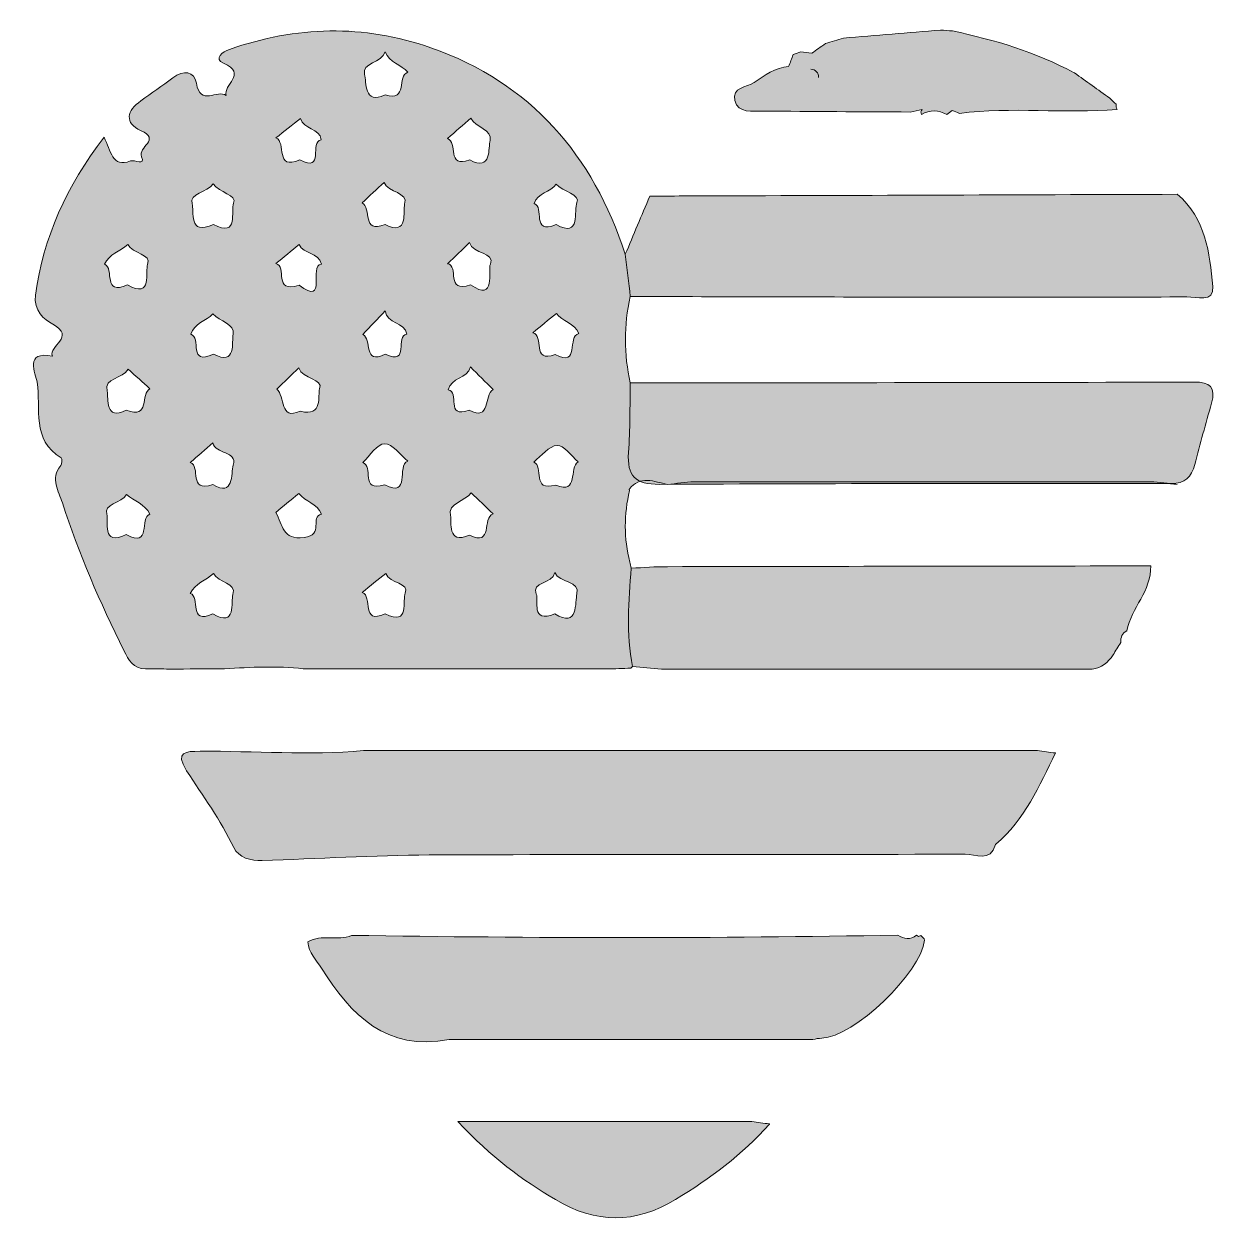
# Model space of a CAD drawing. Header units: inches. Extents: x 152 to 928, y -868 to -212.
# Drawn here: x 796.9 to 902.7, y -858 to -751.5 of the extents above; entities that cross this region are included whole.
import ezdxf

# ---------------------------------------------------------------- set-up
doc = ezdxf.new("R2010")
doc.units = ezdxf.units.IN
doc.header["$MEASUREMENT"] = 0
doc.layers.add('Layer 1', color=7, linetype='Continuous')

# ---------------------------------------------------------------- blocks, each defined once
blk = doc.blocks.new('block 14')
at = {"layer": 'Layer 1', "true_color": 0xf11111}
h = blk.add_hatch(color=1, dxfattribs=at)
h.dxf.hatch_style = 2
edge = h.paths.add_edge_path()
edge.add_spline(control_points=[(886.8, -815.95), (885.91, -815.95), (885.01, -815.96), (884.11, -815.96), (865.07, -815.95), (846.02, -815.95), (826.98, -815.95), (822.15, -816.41), (817.31, -815.97), (812.48, -816.02), (811.25, -816.03), (810.19, -816.02), (811.29, -817.74), (812.73, -819.98), (814.32, -822.13), (815.47, -824.56), (815.91, -825.49), (817.01, -825.74), (817.99, -825.71), (822.94, -825.57), (827.88, -825.24), (832.83, -825.22), (848.69, -825.15), (864.54, -825.21), (880.4, -825.15), (881.29, -825.14), (882.64, -825.93), (883.09, -824.29), (883.09, -824.29), (883.12, -824.25), (883.12, -824.25), (885.69, -822.09), (886.97, -819.08), (888.4, -816.17), (887.87, -816.1), (887.34, -816.02), (886.8, -815.95)], knot_values=[0, 0, 0, 0, 1, 1, 1, 2, 2, 2, 3, 3, 3, 4, 4, 4, 5, 5, 5, 6, 6, 6, 7, 7, 7, 8, 8, 8, 9, 9, 9, 10, 10, 10, 11, 11, 11, 12, 12, 12, 12], degree=3, periodic=1)
h = blk.add_hatch(color=1, dxfattribs=at)
h.dxf.hatch_style = 2
edge = h.paths.add_edge_path()
edge.add_spline(control_points=[(876.26, -832.45), (876.26, -832.45), (876.06, -832.35), (876.06, -832.35), (875.51, -832.83), (874.96, -832.64), (874.42, -832.34), (858.26, -832.64), (842.1, -832.61), (825.94, -832.36), (824.7, -832.9), (823.27, -832.19), (822.04, -832.94), (822.13, -833.91), (822.8, -834.54), (823.26, -835.28), (825.88, -839.45), (829.03, -842.68), (834.59, -841.6), (845.35, -841.6), (856.11, -841.6), (866.88, -841.6), (867.14, -841.56), (867.4, -841.49), (867.67, -841.49), (870.51, -841.39), (876.49, -835.7), (876.77, -832.78), (876.78, -832.65), (876.57, -832.5), (876.47, -832.36), (876.47, -832.36), (876.26, -832.45), (876.26, -832.45)], knot_values=[0, 0, 0, 0, 1, 1, 1, 2, 2, 2, 3, 3, 3, 4, 4, 4, 5, 5, 5, 6, 6, 6, 7, 7, 7, 8, 8, 8, 9, 9, 9, 10, 10, 10, 11, 11, 11, 11], degree=3, periodic=1)
h = blk.add_hatch(color=1, dxfattribs=at)
h.dxf.hatch_style = 2
edge = h.paths.add_edge_path()
edge.add_spline(control_points=[(860.54, -848.89), (852.38, -848.89), (844.23, -848.89), (835.37, -848.89), (838.35, -852.1), (841.1, -854.06), (844.03, -855.82), (847.61, -857.96), (851.1, -857.98), (854.68, -855.82), (857.76, -853.96), (860.6, -851.82), (863.02, -849.13), (863.02, -849.13), (863.02, -849.1), (863.02, -849.1), (862.5, -849.03), (861.98, -848.96), (861.46, -848.89), (861.15, -848.89), (860.84, -848.89), (860.54, -848.89)], knot_values=[0, 0, 0, 0, 1, 1, 1, 2, 2, 2, 3, 3, 3, 4, 4, 4, 5, 5, 5, 6, 6, 6, 7, 7, 7, 7], degree=3, periodic=1)
at = {"layer": 'Layer 1', "lineweight": 0}
for points, knots in [([(886.8, -815.95), (885.91, -815.95), (885.01, -815.96), (884.11, -815.96), (865.07, -815.95), (846.02, -815.95), (826.98, -815.95), (822.15, -816.41), (817.31, -815.97), (812.48, -816.02), (811.25, -816.03), (810.19, -816.02), (811.29, -817.74), (812.73, -819.98), (814.32, -822.13), (815.47, -824.56), (815.91, -825.49), (817.01, -825.74), (817.99, -825.71), (822.94, -825.57), (827.88, -825.24), (832.83, -825.22), (848.69, -825.15), (864.54, -825.21), (880.4, -825.15), (881.29, -825.14), (882.64, -825.93), (883.09, -824.29), (883.09, -824.29), (883.12, -824.25), (883.12, -824.25), (885.69, -822.09), (886.97, -819.08), (888.4, -816.17), (887.87, -816.1), (887.34, -816.02), (886.8, -815.95)], [0, 0, 0, 0, 1, 1, 1, 2, 2, 2, 3, 3, 3, 4, 4, 4, 5, 5, 5, 6, 6, 6, 7, 7, 7, 8, 8, 8, 9, 9, 9, 10, 10, 10, 11, 11, 11, 12, 12, 12, 12]), ([(876.26, -832.45), (876.26, -832.45), (876.06, -832.35), (876.06, -832.35), (875.51, -832.83), (874.96, -832.64), (874.42, -832.34), (858.26, -832.64), (842.1, -832.61), (825.94, -832.36), (824.7, -832.9), (823.27, -832.19), (822.04, -832.94), (822.13, -833.91), (822.8, -834.54), (823.26, -835.28), (825.88, -839.45), (829.03, -842.68), (834.59, -841.6), (845.35, -841.6), (856.11, -841.6), (866.88, -841.6), (867.14, -841.56), (867.4, -841.49), (867.67, -841.49), (870.51, -841.39), (876.49, -835.7), (876.77, -832.78), (876.78, -832.65), (876.57, -832.5), (876.47, -832.36), (876.47, -832.36), (876.26, -832.45), (876.26, -832.45)], [0, 0, 0, 0, 1, 1, 1, 2, 2, 2, 3, 3, 3, 4, 4, 4, 5, 5, 5, 6, 6, 6, 7, 7, 7, 8, 8, 8, 9, 9, 9, 10, 10, 10, 11, 11, 11, 11]), ([(860.54, -848.89), (852.38, -848.89), (844.23, -848.89), (835.37, -848.89), (838.35, -852.1), (841.1, -854.06), (844.03, -855.82), (847.61, -857.96), (851.1, -857.98), (854.68, -855.82), (857.76, -853.96), (860.6, -851.82), (863.02, -849.13), (863.02, -849.13), (863.02, -849.1), (863.02, -849.1), (862.5, -849.03), (861.98, -848.96), (861.46, -848.89), (861.15, -848.89), (860.84, -848.89), (860.54, -848.89)], [0, 0, 0, 0, 1, 1, 1, 2, 2, 2, 3, 3, 3, 4, 4, 4, 5, 5, 5, 6, 6, 6, 7, 7, 7, 7])]:
    blk.add_open_spline(points, degree=3, knots=knots, dxfattribs=at)
blk = doc.blocks.new('block 13')
at = {"layer": 'Layer 1', "true_color": 0x2e3c9b}
h = blk.add_hatch(color=177, dxfattribs=at)
h.dxf.hatch_style = 2
edge = h.paths.add_edge_path()
edge.add_spline(control_points=[(850.67, -775.65), (850.09, -778.2), (850.1, -780.76), (850.67, -783.32), (850.63, -785.38), (850.66, -787.45), (850.51, -789.5), (850.37, -791.56), (851.11, -792.33), (853.27, -792.32), (868.41, -792.23), (883.55, -792.25), (898.7, -792.24), (898.87, -792.27), (899.04, -792.3), (899.21, -792.33), (898.42, -792.25), (897.63, -792.1), (896.84, -792.09), (883.34, -792.08), (869.85, -792.09), (856.35, -792.1), (855.55, -792.11), (854.76, -792.25), (853.97, -792.33), (852.78, -792.08), (851.55, -791.49), (850.57, -792.77), (850.57, -792.77), (850.6, -792.87), (850.6, -792.87), (850.12, -794.99), (850.08, -797.11), (850.64, -799.22), (850.68, -799.4), (850.72, -799.58), (850.76, -799.76), (850.51, -802.67), (850.28, -805.59), (850.87, -808.49), (850.87, -808.49), (850.72, -808.64), (850.72, -808.64), (850, -808.67), (849.29, -808.69), (848.57, -808.71), (844.98, -808.71), (841.39, -808.71), (837.79, -808.7), (836.37, -808.7), (834.94, -808.7), (833.51, -808.7), (829.56, -808.7), (825.61, -808.7), (821.65, -808.7), (819.32, -808.43), (816.99, -808.55), (814.66, -808.7), (813.03, -808.71), (811.41, -808.71), (809.78, -808.72), (809.43, -808.71), (809.08, -808.71), (808.73, -808.71), (808.37, -808.71), (808, -808.7), (807.63, -808.7), (806.55, -808.69), (806.14, -807.91), (805.73, -807.08), (803.62, -802.82), (801.71, -798.48), (800.26, -793.96), (799.94, -792.95), (799.16, -791.81), (800.12, -790.66), (800.24, -790.51), (800.26, -790.04), (800.17, -789.98), (797.47, -788.38), (798.4, -785.57), (798.02, -783.25), (797.89, -782.48), (796.86, -780.45), (799.38, -780.93), (799.01, -780.01), (801.49, -779.23), (799.41, -778.11), (798.64, -777.69), (797.7, -776.89), (797.88, -775.52), (798.58, -770.38), (800.61, -765.87), (803.96, -761.51), (804.61, -762.7), (804.63, -764.25), (806.32, -763.61), (806.67, -763.47), (807.65, -764.08), (807.29, -763.24), (806.93, -762.38), (809.07, -761.71), (807.21, -760.9), (805.75, -760.26), (805.98, -759.15), (807.23, -758.27), (808.19, -757.6), (809.14, -756.94), (810.06, -756.23), (811.01, -755.49), (811.98, -755.65), (812.16, -756.72), (812.5, -758.8), (814.03, -757.23), (814.81, -757.79), (814.47, -756.89), (816.73, -755.87), (814.57, -754.94), (813.65, -754.54), (814.49, -753.91), (815.09, -753.71), (821.03, -751.64), (826.96, -751.45), (832.96, -753.56), (841.91, -756.71), (847.33, -763.09), (850.23, -771.9), (850.38, -773.15), (850.53, -774.4), (850.67, -775.65)], knot_values=[0, 0, 0, 0, 1, 1, 1, 2, 2, 2, 3, 3, 3, 4, 4, 4, 5, 5, 5, 6, 6, 6, 7, 7, 7, 8, 8, 8, 9, 9, 9, 10, 10, 10, 11, 11, 11, 12, 12, 12, 13, 13, 13, 14, 14, 14, 15, 15, 15, 16, 16, 16, 17, 17, 17, 18, 18, 18, 19, 19, 19, 20, 20, 20, 21, 21, 21, 22, 22, 22, 23, 23, 23, 24, 24, 24, 25, 25, 25, 26, 26, 26, 27, 27, 27, 28, 28, 28, 29, 29, 29, 30, 30, 30, 31, 31, 31, 32, 32, 32, 33, 33, 33, 34, 34, 34, 35, 35, 35, 36, 36, 36, 37, 37, 37, 38, 38, 38, 39, 39, 39, 40, 40, 40, 41, 41, 41, 42, 42, 42, 43, 43, 43, 43], degree=3, periodic=1)
edge = h.paths.add_edge_path()
edge.add_spline(control_points=[(819.2, -794.82), (819.87, -795.94), (819.74, -797.27), (821.73, -797.04), (823.51, -796.84), (822.21, -795.19), (823.27, -794.97), (822.89, -794.03), (821.82, -793.85), (821.24, -793.14), (820.54, -793.71), (819.84, -794.29), (819.2, -794.82)], knot_values=[0, 0, 0, 0, 1, 1, 1, 2, 2, 2, 3, 3, 3, 4, 4, 4, 4], degree=3, periodic=1)
edge = h.paths.add_edge_path()
edge.add_spline(control_points=[(805.93, -785.73), (808.11, -786.6), (807.15, -784.26), (808.04, -783.83), (807.39, -783.25), (806.74, -782.67), (806.09, -782.1), (805.64, -782.95), (803.93, -782.84), (804.23, -784.04), (804.39, -784.69), (804.02, -786.72), (805.93, -785.73)], knot_values=[0, 0, 0, 0, 1, 1, 1, 2, 2, 2, 3, 3, 3, 4, 4, 4, 4], degree=3, periodic=1)
edge = h.paths.add_edge_path()
edge.add_spline(control_points=[(813.67, -780.75), (815.75, -781.87), (815.28, -779.62), (815.41, -779), (815.6, -778.12), (814.23, -777.84), (813.63, -777.19), (813.01, -777.83), (811.97, -778.01), (811.66, -779), (812.65, -779.23), (811.39, -781.87), (813.67, -780.75)], knot_values=[0, 0, 0, 0, 1, 1, 1, 2, 2, 2, 3, 3, 3, 4, 4, 4, 4], degree=3, periodic=1)
edge = h.paths.add_edge_path()
edge.add_spline(control_points=[(813.61, -792.34), (815.54, -793.45), (815.2, -791.38), (815.43, -790.62), (815.83, -789.31), (813.83, -789.69), (813.62, -788.63), (812.95, -789.22), (812.28, -789.8), (811.62, -790.39), (812.6, -790.7), (811.37, -793.08), (813.61, -792.34)], knot_values=[0, 0, 0, 0, 1, 1, 1, 2, 2, 2, 3, 3, 3, 4, 4, 4, 4], degree=3, periodic=1)
edge = h.paths.add_edge_path()
edge.add_spline(control_points=[(843.97, -803.83), (846.08, -805.13), (845.76, -802.73), (845.93, -802.05), (846.25, -800.87), (844.39, -801.09), (843.97, -800.16), (843.79, -801.18), (841.81, -800.97), (842.33, -802.06), (842.58, -802.59), (841.77, -804.7), (843.97, -803.83)], knot_values=[0, 0, 0, 0, 1, 1, 1, 2, 2, 2, 3, 3, 3, 4, 4, 4, 4], degree=3, periodic=1)
edge = h.paths.add_edge_path()
edge.add_spline(control_points=[(821.27, -774.64), (823.88, -776.55), (822.06, -772.89), (823.25, -772.77), (823.02, -771.7), (821.66, -771.92), (821.28, -771.03), (820.59, -771.59), (819.91, -772.16), (819.22, -772.72), (820.27, -772.97), (818.9, -775.39), (821.27, -774.64)], knot_values=[0, 0, 0, 0, 1, 1, 1, 2, 2, 2, 3, 3, 3, 4, 4, 4, 4], degree=3, periodic=1)
edge = h.paths.add_edge_path()
edge.add_spline(control_points=[(813.63, -803.83), (815.77, -805.06), (815.19, -802.73), (815.4, -802.1), (815.77, -801.03), (814.08, -801.07), (813.69, -800.24), (813.01, -800.84), (812.05, -801.11), (811.62, -802), (812.57, -802.31), (811.38, -804.82), (813.63, -803.83)], knot_values=[0, 0, 0, 0, 1, 1, 1, 2, 2, 2, 3, 3, 3, 4, 4, 4, 4], degree=3, periodic=1)
edge = h.paths.add_edge_path()
edge.add_spline(control_points=[(828.9, -803.82), (831.16, -804.96), (830.42, -802.54), (830.69, -801.99), (831.14, -801.06), (829.3, -801.15), (828.96, -800.24), (828.27, -800.8), (827.57, -801.35), (826.88, -801.91), (827.84, -802.27), (826.73, -804.8), (828.9, -803.82)], knot_values=[0, 0, 0, 0, 1, 1, 1, 2, 2, 2, 3, 3, 3, 4, 4, 4, 4], degree=3, periodic=1)
edge = h.paths.add_edge_path()
edge.add_spline(control_points=[(828.9, -769.26), (831.06, -770.32), (830.47, -768), (830.64, -767.46), (831, -766.36), (829.18, -766.45), (828.82, -765.51), (828.17, -766.12), (827.51, -766.73), (826.86, -767.34), (827.75, -767.76), (826.79, -770.12), (828.9, -769.26)], knot_values=[0, 0, 0, 0, 1, 1, 1, 2, 2, 2, 3, 3, 3, 4, 4, 4, 4], degree=3, periodic=1)
edge = h.paths.add_edge_path()
edge.add_spline(control_points=[(805.94, -796.78), (808.22, -798.04), (807.06, -795.28), (808.02, -794.96), (807.6, -794.06), (806.61, -793.82), (805.95, -793.21), (805.51, -794), (803.86, -794.07), (804.21, -794.98), (804.41, -795.49), (803.67, -797.88), (805.94, -796.78)], knot_values=[0, 0, 0, 0, 1, 1, 1, 2, 2, 2, 3, 3, 3, 4, 4, 4, 4], degree=3, periodic=1)
edge = h.paths.add_edge_path()
edge.add_spline(control_points=[(813.67, -769.24), (815.99, -770.48), (815.16, -767.98), (815.46, -767.36), (815.8, -766.64), (814.16, -766.4), (813.65, -765.65), (813.1, -766.39), (811.51, -766.5), (811.79, -767.41), (811.96, -767.98), (811.41, -770.35), (813.67, -769.24)], knot_values=[0, 0, 0, 0, 1, 1, 1, 2, 2, 2, 3, 3, 3, 4, 4, 4, 4], degree=3, periodic=1)
edge = h.paths.add_edge_path()
edge.add_spline(control_points=[(806.04, -774.6), (808.33, -775.92), (807.58, -773.36), (807.83, -772.79), (808.23, -771.9), (806.52, -771.83), (806.06, -771.03), (805.4, -771.65), (804.4, -771.85), (804.01, -772.78), (804.93, -773.13), (803.78, -775.63), (806.04, -774.6)], knot_values=[0, 0, 0, 0, 1, 1, 1, 2, 2, 2, 3, 3, 3, 4, 4, 4, 4], degree=3, periodic=1)
edge = h.paths.add_edge_path()
edge.add_spline(control_points=[(836.4, -796.83), (838.53, -797.89), (837.48, -795.26), (838.49, -794.95), (837.84, -794.32), (837.19, -793.69), (836.54, -793.06), (836.02, -793.86), (834.42, -793.97), (834.72, -795.1), (834.86, -795.61), (834.34, -797.71), (836.4, -796.83)], knot_values=[0, 0, 0, 0, 1, 1, 1, 2, 2, 2, 3, 3, 3, 4, 4, 4, 4], degree=3, periodic=1)
edge = h.paths.add_edge_path()
edge.add_spline(control_points=[(844.01, -780.8), (846.22, -781.99), (845.04, -779.17), (846.09, -778.93), (845.74, -777.99), (844.62, -777.89), (844.11, -777.14), (843.41, -777.71), (842.72, -778.29), (842.02, -778.86), (843.09, -779.09), (841.84, -781.58), (844.01, -780.8)], knot_values=[0, 0, 0, 0, 1, 1, 1, 2, 2, 2, 3, 3, 3, 4, 4, 4, 4], degree=3, periodic=1)
edge = h.paths.add_edge_path()
edge.add_spline(control_points=[(844.08, -769.26), (846.36, -770.5), (845.61, -767.97), (845.93, -767.31), (846.28, -766.6), (844.68, -766.34), (844.1, -765.67), (843.6, -766.43), (842.43, -766.42), (842.13, -767.4), (843.12, -767.67), (841.81, -770.17), (844.08, -769.26)], knot_values=[0, 0, 0, 0, 1, 1, 1, 2, 2, 2, 3, 3, 3, 4, 4, 4, 4], degree=3, periodic=1)
edge = h.paths.add_edge_path()
edge.add_spline(control_points=[(821.33, -763.51), (823.59, -764.7), (822.14, -761.85), (823.24, -761.75), (823.1, -760.66), (821.64, -760.83), (821.4, -759.83), (820.67, -760.41), (819.95, -760.98), (819.22, -761.56), (820.18, -761.93), (819.09, -764.5), (821.33, -763.51)], knot_values=[0, 0, 0, 0, 1, 1, 1, 2, 2, 2, 3, 3, 3, 4, 4, 4, 4], degree=3, periodic=1)
edge = h.paths.add_edge_path()
edge.add_spline(control_points=[(828.87, -792.37), (831.23, -793.58), (829.88, -790.65), (830.93, -790.26), (830.24, -789.7), (829.54, -788.69), (828.87, -788.71), (828.2, -788.72), (827.57, -789.78), (826.92, -790.39), (827.97, -790.65), (826.58, -793.05), (828.87, -792.37)], knot_values=[0, 0, 0, 0, 1, 1, 1, 2, 2, 2, 3, 3, 3, 4, 4, 4, 4], degree=3, periodic=1)
edge = h.paths.add_edge_path()
edge.add_spline(control_points=[(828.92, -780.75), (831.18, -781.86), (829.73, -779.07), (830.85, -778.99), (830.63, -777.9), (829.07, -778.07), (828.91, -776.92), (828.25, -777.62), (827.59, -778.32), (826.93, -779.02), (827.79, -779.39), (826.91, -781.78), (828.92, -780.75)], knot_values=[0, 0, 0, 0, 1, 1, 1, 2, 2, 2, 3, 3, 3, 4, 4, 4, 4], degree=3, periodic=1)
edge = h.paths.add_edge_path()
edge.add_spline(control_points=[(836.49, -774.61), (838.82, -776.21), (838.01, -773.33), (838.25, -772.76), (838.69, -771.71), (836.69, -771.9), (836.41, -770.86), (835.76, -771.48), (835.1, -772.11), (834.44, -772.73), (835.55, -772.9), (834.19, -775.38), (836.49, -774.61)], knot_values=[0, 0, 0, 0, 1, 1, 1, 2, 2, 2, 3, 3, 3, 4, 4, 4, 4], degree=3, periodic=1)
edge = h.paths.add_edge_path()
edge.add_spline(control_points=[(821.38, -785.83), (823.47, -786.36), (822.89, -784.4), (823.1, -783.84), (823.44, -782.96), (821.58, -782.98), (821.25, -781.99), (820.6, -782.61), (819.94, -783.23), (819.29, -783.86), (820.06, -784.5), (819.49, -786.68), (821.38, -785.83)], knot_values=[0, 0, 0, 0, 1, 1, 1, 2, 2, 2, 3, 3, 3, 4, 4, 4, 4], degree=3, periodic=1)
edge = h.paths.add_edge_path()
edge.add_spline(control_points=[(844.05, -792.38), (846.15, -793.26), (845.18, -790.84), (846.05, -790.32), (845.43, -789.79), (844.77, -788.82), (844.18, -788.86), (843.46, -788.91), (842.79, -789.81), (842.1, -790.34), (843.06, -790.71), (841.85, -793.01), (844.05, -792.38)], knot_values=[0, 0, 0, 0, 1, 1, 1, 2, 2, 2, 3, 3, 3, 4, 4, 4, 4], degree=3, periodic=1)
edge = h.paths.add_edge_path()
edge.add_spline(control_points=[(836.42, -763.51), (838.41, -764.59), (838.05, -762.41), (838.22, -761.79), (838.48, -760.85), (836.92, -760.66), (836.53, -759.8), (835.84, -760.41), (835.14, -761.01), (834.45, -761.62), (835.42, -761.92), (834.29, -764.3), (836.42, -763.51)], knot_values=[0, 0, 0, 0, 1, 1, 1, 2, 2, 2, 3, 3, 3, 4, 4, 4, 4], degree=3, periodic=1)
edge = h.paths.add_edge_path()
edge.add_spline(control_points=[(828.9, -757.75), (831.02, -758.39), (829.89, -756.03), (830.94, -755.74), (830.34, -755.06), (829.27, -754.88), (828.92, -753.92), (828.62, -754.94), (826.79, -754.87), (827.09, -755.93), (827.26, -756.56), (827, -758.67), (828.9, -757.75)], knot_values=[0, 0, 0, 0, 1, 1, 1, 2, 2, 2, 3, 3, 3, 4, 4, 4, 4], degree=3, periodic=1)
edge = h.paths.add_edge_path()
edge.add_spline(control_points=[(836.36, -785.74), (838.33, -786.77), (837.63, -784.39), (838.5, -783.9), (837.82, -783.23), (837.15, -782.56), (836.48, -781.89), (836.24, -782.97), (834.73, -782.82), (834.52, -783.93), (835.57, -784.09), (834.21, -786.51), (836.36, -785.74)], knot_values=[0, 0, 0, 0, 1, 1, 1, 2, 2, 2, 3, 3, 3, 4, 4, 4, 4], degree=3, periodic=1)
at = {"layer": 'Layer 1', "true_color": 0xf11111}
h = blk.add_hatch(color=1, dxfattribs=at)
h.dxf.hatch_style = 2
edge = h.paths.add_edge_path()
edge.add_spline(control_points=[(893.8, -758.58), (893.6, -758.39), (893.4, -758.2), (893.2, -758.01), (893.2, -758.01), (893.23, -758.04), (893.23, -758.04), (892.19, -757.29), (891.14, -756.54), (890.1, -755.8), (890.1, -755.8), (890.06, -755.78), (890.06, -755.78), (886.67, -753.95), (883.02, -752.86), (879.27, -752.07), (878.92, -752.04), (878.56, -752.02), (878.21, -751.99), (875.34, -752.23), (872.47, -752.46), (869.59, -752.7), (869.06, -752.86), (868.53, -753.03), (867.99, -753.19), (867.58, -753.48), (867.17, -753.77), (866.77, -754.05), (866.45, -754.01), (866.13, -753.96), (865.81, -753.92), (865.59, -754), (865.36, -754.08), (865.13, -754.16), (865, -754.52), (864.86, -754.87), (864.72, -755.23), (863.53, -755.32), (862.59, -756.01), (861.66, -756.64), (861.01, -757.08), (859.65, -757.08), (859.95, -758.24), (860.26, -759.43), (861.51, -759.17), (862.46, -759.18), (866.81, -759.23), (871.17, -759.24), (875.52, -759.27), (875.87, -759.19), (876.22, -759.11), (876.57, -759.03), (876.46, -759.17), (876.44, -759.32), (876.51, -759.49), (877.27, -759.05), (878.03, -759.08), (878.78, -759.5), (878.94, -759.37), (879.09, -759.25), (879.24, -759.12), (879.46, -759.21), (879.67, -759.3), (879.88, -759.39), (884.54, -758.78), (889.22, -759.44), (893.88, -759.03), (893.78, -758.9), (893.76, -758.74), (893.8, -758.58)], knot_values=[0, 0, 0, 0, 1, 1, 1, 2, 2, 2, 3, 3, 3, 4, 4, 4, 5, 5, 5, 6, 6, 6, 7, 7, 7, 8, 8, 8, 9, 9, 9, 10, 10, 10, 11, 11, 11, 12, 12, 12, 13, 13, 13, 14, 14, 14, 15, 15, 15, 16, 16, 16, 17, 17, 17, 18, 18, 18, 19, 19, 19, 20, 20, 20, 21, 21, 21, 22, 22, 22, 23, 23, 23, 23], degree=3, periodic=1)
edge = h.paths.add_edge_path()
edge.add_spline(control_points=[(867.39, -756.19), (867.36, -755.8), (867.18, -755.5), (866.69, -755.46), (866.69, -755.46), (866.69, -755.46), (866.69, -755.46), (867.18, -755.5), (867.36, -755.8), (867.39, -756.19)], knot_values=[0, 0, 0, 0, 1, 1, 1, 2, 2, 2, 3, 3, 3, 3], degree=3, periodic=1)
h = blk.add_hatch(color=1, dxfattribs=at)
h.dxf.hatch_style = 2
edge = h.paths.add_edge_path()
edge.add_spline(control_points=[(850.67, -775.65), (850.53, -774.4), (850.38, -773.15), (850.23, -771.9), (850.95, -770.18), (851.67, -768.46), (852.4, -766.74), (853.56, -766.73), (854.73, -766.72), (855.9, -766.72), (870.34, -766.67), (884.78, -766.62), (899.22, -766.57), (901.75, -768.72), (902.1, -771.78), (902.37, -774.75), (902.5, -776.23), (900.91, -775.68), (900.06, -775.68), (892.01, -775.72), (883.96, -775.71), (875.9, -775.7), (867.49, -775.69), (859.08, -775.66), (850.67, -775.65)], knot_values=[0, 0, 0, 0, 1, 1, 1, 2, 2, 2, 3, 3, 3, 4, 4, 4, 5, 5, 5, 6, 6, 6, 7, 7, 7, 8, 8, 8, 8], degree=3, periodic=1)
h = blk.add_hatch(color=1, dxfattribs=at)
h.dxf.hatch_style = 2
edge = h.paths.add_edge_path()
edge.add_spline(control_points=[(898.7, -792.24), (883.55, -792.25), (868.41, -792.23), (853.27, -792.32), (851.11, -792.33), (850.37, -791.56), (850.51, -789.5), (850.66, -787.45), (850.63, -785.38), (850.67, -783.32), (867.34, -783.3), (884.01, -783.29), (900.68, -783.24), (902.14, -783.23), (902.66, -783.71), (902.26, -785.12), (901.75, -786.93), (901.24, -788.74), (900.77, -790.56), (900.49, -791.67), (899.86, -792.27), (898.7, -792.24)], knot_values=[0, 0, 0, 0, 1, 1, 1, 2, 2, 2, 3, 3, 3, 4, 4, 4, 5, 5, 5, 6, 6, 6, 7, 7, 7, 7], degree=3, periodic=1)
h = blk.add_hatch(color=1, dxfattribs=at)
h.dxf.hatch_style = 2
edge = h.paths.add_edge_path()
edge.add_spline(control_points=[(891.66, -808.73), (878.92, -808.73), (866.17, -808.73), (853.43, -808.72), (852.58, -808.65), (851.72, -808.57), (850.87, -808.49), (850.28, -805.59), (850.51, -802.67), (850.76, -799.76), (851.83, -799.71), (852.9, -799.63), (853.97, -799.63), (868.27, -799.6), (882.56, -799.58), (896.86, -799.56), (896.93, -801.77), (895.14, -803.29), (894.74, -805.32), (894.32, -805.54), (894.19, -805.91), (894.2, -806.36), (893.97, -806.73), (893.75, -807.1), (893.52, -807.47), (893.06, -808.12), (892.51, -808.64), (891.66, -808.73)], knot_values=[0, 0, 0, 0, 1, 1, 1, 2, 2, 2, 3, 3, 3, 4, 4, 4, 5, 5, 5, 6, 6, 6, 7, 7, 7, 8, 8, 8, 9, 9, 9, 9], degree=3, periodic=1)
at = {"layer": 'Layer 1', "lineweight": 0}
for points, knots in [([(850.67, -775.65), (850.09, -778.2), (850.1, -780.76), (850.67, -783.32), (850.63, -785.38), (850.66, -787.45), (850.51, -789.5), (850.37, -791.56), (851.11, -792.33), (853.27, -792.32), (868.41, -792.23), (883.55, -792.25), (898.7, -792.24), (898.87, -792.27), (899.04, -792.3), (899.21, -792.33), (898.42, -792.25), (897.63, -792.1), (896.84, -792.09), (883.34, -792.08), (869.85, -792.09), (856.35, -792.1), (855.55, -792.11), (854.76, -792.25), (853.97, -792.33), (852.78, -792.08), (851.55, -791.49), (850.57, -792.77), (850.57, -792.77), (850.6, -792.87), (850.6, -792.87), (850.12, -794.99), (850.08, -797.11), (850.64, -799.22), (850.68, -799.4), (850.72, -799.58), (850.76, -799.76), (850.51, -802.67), (850.28, -805.59), (850.87, -808.49), (850.87, -808.49), (850.72, -808.64), (850.72, -808.64), (850, -808.67), (849.29, -808.69), (848.57, -808.71), (844.98, -808.71), (841.39, -808.71), (837.79, -808.7), (836.37, -808.7), (834.94, -808.7), (833.51, -808.7), (829.56, -808.7), (825.61, -808.7), (821.65, -808.7), (819.32, -808.43), (816.99, -808.55), (814.66, -808.7), (813.03, -808.71), (811.41, -808.71), (809.78, -808.72), (809.43, -808.71), (809.08, -808.71), (808.73, -808.71), (808.37, -808.71), (808, -808.7), (807.63, -808.7), (806.55, -808.69), (806.14, -807.91), (805.73, -807.08), (803.62, -802.82), (801.71, -798.48), (800.26, -793.96), (799.94, -792.95), (799.16, -791.81), (800.12, -790.66), (800.24, -790.51), (800.26, -790.04), (800.17, -789.98), (797.47, -788.38), (798.4, -785.57), (798.02, -783.25), (797.89, -782.48), (796.86, -780.45), (799.38, -780.93), (799.01, -780.01), (801.49, -779.23), (799.41, -778.11), (798.64, -777.69), (797.7, -776.89), (797.88, -775.52), (798.58, -770.38), (800.61, -765.87), (803.96, -761.51), (804.61, -762.7), (804.63, -764.25), (806.32, -763.61), (806.67, -763.47), (807.65, -764.08), (807.29, -763.24), (806.93, -762.38), (809.07, -761.71), (807.21, -760.9), (805.75, -760.26), (805.98, -759.15), (807.23, -758.27), (808.19, -757.6), (809.14, -756.94), (810.06, -756.23), (811.01, -755.49), (811.98, -755.65), (812.16, -756.72), (812.5, -758.8), (814.03, -757.23), (814.81, -757.79), (814.47, -756.89), (816.73, -755.87), (814.57, -754.94), (813.65, -754.54), (814.49, -753.91), (815.09, -753.71), (821.03, -751.64), (826.96, -751.45), (832.96, -753.56), (841.91, -756.71), (847.33, -763.09), (850.23, -771.9), (850.38, -773.15), (850.53, -774.4), (850.67, -775.65)], [0, 0, 0, 0, 1, 1, 1, 2, 2, 2, 3, 3, 3, 4, 4, 4, 5, 5, 5, 6, 6, 6, 7, 7, 7, 8, 8, 8, 9, 9, 9, 10, 10, 10, 11, 11, 11, 12, 12, 12, 13, 13, 13, 14, 14, 14, 15, 15, 15, 16, 16, 16, 17, 17, 17, 18, 18, 18, 19, 19, 19, 20, 20, 20, 21, 21, 21, 22, 22, 22, 23, 23, 23, 24, 24, 24, 25, 25, 25, 26, 26, 26, 27, 27, 27, 28, 28, 28, 29, 29, 29, 30, 30, 30, 31, 31, 31, 32, 32, 32, 33, 33, 33, 34, 34, 34, 35, 35, 35, 36, 36, 36, 37, 37, 37, 38, 38, 38, 39, 39, 39, 40, 40, 40, 41, 41, 41, 42, 42, 42, 43, 43, 43, 43]), ([(893.8, -758.58), (893.6, -758.39), (893.4, -758.2), (893.2, -758.01), (893.2, -758.01), (893.23, -758.04), (893.23, -758.04), (892.19, -757.29), (891.14, -756.54), (890.1, -755.8), (890.1, -755.8), (890.06, -755.78), (890.06, -755.78), (886.67, -753.95), (883.02, -752.86), (879.27, -752.07), (878.92, -752.04), (878.56, -752.02), (878.21, -751.99), (875.34, -752.23), (872.47, -752.46), (869.59, -752.7), (869.06, -752.86), (868.53, -753.03), (867.99, -753.19), (867.58, -753.48), (867.17, -753.77), (866.77, -754.05), (866.45, -754.01), (866.13, -753.96), (865.81, -753.92), (865.59, -754), (865.36, -754.08), (865.13, -754.16), (865, -754.52), (864.86, -754.87), (864.72, -755.23), (863.53, -755.32), (862.59, -756.01), (861.66, -756.64), (861.01, -757.08), (859.65, -757.08), (859.95, -758.24), (860.26, -759.43), (861.51, -759.17), (862.46, -759.18), (866.81, -759.23), (871.17, -759.24), (875.52, -759.27), (875.87, -759.19), (876.22, -759.11), (876.57, -759.03), (876.46, -759.17), (876.44, -759.32), (876.51, -759.49), (877.27, -759.05), (878.03, -759.08), (878.78, -759.5), (878.94, -759.37), (879.09, -759.25), (879.24, -759.12), (879.46, -759.21), (879.67, -759.3), (879.88, -759.39), (884.54, -758.78), (889.22, -759.44), (893.88, -759.03), (893.78, -758.9), (893.76, -758.74), (893.8, -758.58)], [0, 0, 0, 0, 1, 1, 1, 2, 2, 2, 3, 3, 3, 4, 4, 4, 5, 5, 5, 6, 6, 6, 7, 7, 7, 8, 8, 8, 9, 9, 9, 10, 10, 10, 11, 11, 11, 12, 12, 12, 13, 13, 13, 14, 14, 14, 15, 15, 15, 16, 16, 16, 17, 17, 17, 18, 18, 18, 19, 19, 19, 20, 20, 20, 21, 21, 21, 22, 22, 22, 23, 23, 23, 23]), ([(828.9, -757.75), (831.02, -758.39), (829.89, -756.03), (830.94, -755.74), (830.34, -755.06), (829.27, -754.88), (828.92, -753.92), (828.62, -754.94), (826.79, -754.87), (827.09, -755.93), (827.26, -756.56), (827, -758.67), (828.9, -757.75)], [0, 0, 0, 0, 1, 1, 1, 2, 2, 2, 3, 3, 3, 4, 4, 4, 4]), ([(867.39, -756.19), (867.36, -755.8), (867.18, -755.5), (866.69, -755.46), (866.69, -755.46), (866.69, -755.46), (866.69, -755.46), (867.18, -755.5), (867.36, -755.8), (867.39, -756.19)], [0, 0, 0, 0, 1, 1, 1, 2, 2, 2, 3, 3, 3, 3]), ([(821.33, -763.51), (823.59, -764.7), (822.14, -761.85), (823.24, -761.75), (823.1, -760.66), (821.64, -760.83), (821.4, -759.83), (820.67, -760.41), (819.95, -760.98), (819.22, -761.56), (820.18, -761.93), (819.09, -764.5), (821.33, -763.51)], [0, 0, 0, 0, 1, 1, 1, 2, 2, 2, 3, 3, 3, 4, 4, 4, 4]), ([(836.42, -763.51), (838.41, -764.59), (838.05, -762.41), (838.22, -761.79), (838.48, -760.85), (836.92, -760.66), (836.53, -759.8), (835.84, -760.41), (835.14, -761.01), (834.45, -761.62), (835.42, -761.92), (834.29, -764.3), (836.42, -763.51)], [0, 0, 0, 0, 1, 1, 1, 2, 2, 2, 3, 3, 3, 4, 4, 4, 4]), ([(813.67, -769.24), (815.99, -770.48), (815.16, -767.98), (815.46, -767.36), (815.8, -766.64), (814.16, -766.4), (813.65, -765.65), (813.1, -766.39), (811.51, -766.5), (811.79, -767.41), (811.96, -767.98), (811.41, -770.35), (813.67, -769.24)], [0, 0, 0, 0, 1, 1, 1, 2, 2, 2, 3, 3, 3, 4, 4, 4, 4]), ([(828.9, -769.26), (831.06, -770.32), (830.47, -768), (830.64, -767.46), (831, -766.36), (829.18, -766.45), (828.82, -765.51), (828.17, -766.12), (827.51, -766.73), (826.86, -767.34), (827.75, -767.76), (826.79, -770.12), (828.9, -769.26)], [0, 0, 0, 0, 1, 1, 1, 2, 2, 2, 3, 3, 3, 4, 4, 4, 4]), ([(844.08, -769.26), (846.36, -770.5), (845.61, -767.97), (845.93, -767.31), (846.28, -766.6), (844.68, -766.34), (844.1, -765.67), (843.6, -766.43), (842.43, -766.42), (842.13, -767.4), (843.12, -767.67), (841.81, -770.17), (844.08, -769.26)], [0, 0, 0, 0, 1, 1, 1, 2, 2, 2, 3, 3, 3, 4, 4, 4, 4]), ([(850.67, -775.65), (850.53, -774.4), (850.38, -773.15), (850.23, -771.9), (850.95, -770.18), (851.67, -768.46), (852.4, -766.74), (853.56, -766.73), (854.73, -766.72), (855.9, -766.72), (870.34, -766.67), (884.78, -766.62), (899.22, -766.57), (901.75, -768.72), (902.1, -771.78), (902.37, -774.75), (902.5, -776.23), (900.91, -775.68), (900.06, -775.68), (892.01, -775.72), (883.96, -775.71), (875.9, -775.7), (867.49, -775.69), (859.08, -775.66), (850.67, -775.65)], [0, 0, 0, 0, 1, 1, 1, 2, 2, 2, 3, 3, 3, 4, 4, 4, 5, 5, 5, 6, 6, 6, 7, 7, 7, 8, 8, 8, 8]), ([(806.04, -774.6), (808.33, -775.92), (807.58, -773.36), (807.83, -772.79), (808.23, -771.9), (806.52, -771.83), (806.06, -771.03), (805.4, -771.65), (804.4, -771.85), (804.01, -772.78), (804.93, -773.13), (803.78, -775.63), (806.04, -774.6)], [0, 0, 0, 0, 1, 1, 1, 2, 2, 2, 3, 3, 3, 4, 4, 4, 4]), ([(821.27, -774.64), (823.88, -776.55), (822.06, -772.89), (823.25, -772.77), (823.02, -771.7), (821.66, -771.92), (821.28, -771.03), (820.59, -771.59), (819.91, -772.16), (819.22, -772.72), (820.27, -772.97), (818.9, -775.39), (821.27, -774.64)], [0, 0, 0, 0, 1, 1, 1, 2, 2, 2, 3, 3, 3, 4, 4, 4, 4]), ([(836.49, -774.61), (838.82, -776.21), (838.01, -773.33), (838.25, -772.76), (838.69, -771.71), (836.69, -771.9), (836.41, -770.86), (835.76, -771.48), (835.1, -772.11), (834.44, -772.73), (835.55, -772.9), (834.19, -775.38), (836.49, -774.61)], [0, 0, 0, 0, 1, 1, 1, 2, 2, 2, 3, 3, 3, 4, 4, 4, 4]), ([(813.67, -780.75), (815.75, -781.87), (815.28, -779.62), (815.41, -779), (815.6, -778.12), (814.23, -777.84), (813.63, -777.19), (813.01, -777.83), (811.97, -778.01), (811.66, -779), (812.65, -779.23), (811.39, -781.87), (813.67, -780.75)], [0, 0, 0, 0, 1, 1, 1, 2, 2, 2, 3, 3, 3, 4, 4, 4, 4]), ([(828.92, -780.75), (831.18, -781.86), (829.73, -779.07), (830.85, -778.99), (830.63, -777.9), (829.07, -778.07), (828.91, -776.92), (828.25, -777.62), (827.59, -778.32), (826.93, -779.02), (827.79, -779.39), (826.91, -781.78), (828.92, -780.75)], [0, 0, 0, 0, 1, 1, 1, 2, 2, 2, 3, 3, 3, 4, 4, 4, 4]), ([(844.01, -780.8), (846.22, -781.99), (845.04, -779.17), (846.09, -778.93), (845.74, -777.99), (844.62, -777.89), (844.11, -777.14), (843.41, -777.71), (842.72, -778.29), (842.02, -778.86), (843.09, -779.09), (841.84, -781.58), (844.01, -780.8)], [0, 0, 0, 0, 1, 1, 1, 2, 2, 2, 3, 3, 3, 4, 4, 4, 4]), ([(836.36, -785.74), (838.33, -786.77), (837.63, -784.39), (838.5, -783.9), (837.82, -783.23), (837.15, -782.56), (836.48, -781.89), (836.24, -782.97), (834.73, -782.82), (834.52, -783.93), (835.57, -784.09), (834.21, -786.51), (836.36, -785.74)], [0, 0, 0, 0, 1, 1, 1, 2, 2, 2, 3, 3, 3, 4, 4, 4, 4]), ([(805.93, -785.73), (808.11, -786.6), (807.15, -784.26), (808.04, -783.83), (807.39, -783.25), (806.74, -782.67), (806.09, -782.1), (805.64, -782.95), (803.93, -782.84), (804.23, -784.04), (804.39, -784.69), (804.02, -786.72), (805.93, -785.73)], [0, 0, 0, 0, 1, 1, 1, 2, 2, 2, 3, 3, 3, 4, 4, 4, 4]), ([(821.38, -785.83), (823.47, -786.36), (822.89, -784.4), (823.1, -783.84), (823.44, -782.96), (821.58, -782.98), (821.25, -781.99), (820.6, -782.61), (819.94, -783.23), (819.29, -783.86), (820.06, -784.5), (819.49, -786.68), (821.38, -785.83)], [0, 0, 0, 0, 1, 1, 1, 2, 2, 2, 3, 3, 3, 4, 4, 4, 4]), ([(898.7, -792.24), (883.55, -792.25), (868.41, -792.23), (853.27, -792.32), (851.11, -792.33), (850.37, -791.56), (850.51, -789.5), (850.66, -787.45), (850.63, -785.38), (850.67, -783.32), (867.34, -783.3), (884.01, -783.29), (900.68, -783.24), (902.14, -783.23), (902.66, -783.71), (902.26, -785.12), (901.75, -786.93), (901.24, -788.74), (900.77, -790.56), (900.49, -791.67), (899.86, -792.27), (898.7, -792.24)], [0, 0, 0, 0, 1, 1, 1, 2, 2, 2, 3, 3, 3, 4, 4, 4, 5, 5, 5, 6, 6, 6, 7, 7, 7, 7]), ([(813.61, -792.34), (815.54, -793.45), (815.2, -791.38), (815.43, -790.62), (815.83, -789.31), (813.83, -789.69), (813.62, -788.63), (812.95, -789.22), (812.28, -789.8), (811.62, -790.39), (812.6, -790.7), (811.37, -793.08), (813.61, -792.34)], [0, 0, 0, 0, 1, 1, 1, 2, 2, 2, 3, 3, 3, 4, 4, 4, 4]), ([(828.87, -792.37), (831.23, -793.58), (829.88, -790.65), (830.93, -790.26), (830.24, -789.7), (829.54, -788.69), (828.87, -788.71), (828.2, -788.72), (827.57, -789.78), (826.92, -790.39), (827.97, -790.65), (826.58, -793.05), (828.87, -792.37)], [0, 0, 0, 0, 1, 1, 1, 2, 2, 2, 3, 3, 3, 4, 4, 4, 4]), ([(844.05, -792.38), (846.15, -793.26), (845.18, -790.84), (846.05, -790.32), (845.43, -789.79), (844.77, -788.82), (844.18, -788.86), (843.46, -788.91), (842.79, -789.81), (842.1, -790.34), (843.06, -790.71), (841.85, -793.01), (844.05, -792.38)], [0, 0, 0, 0, 1, 1, 1, 2, 2, 2, 3, 3, 3, 4, 4, 4, 4]), ([(805.94, -796.78), (808.22, -798.04), (807.06, -795.28), (808.02, -794.96), (807.6, -794.06), (806.61, -793.82), (805.95, -793.21), (805.51, -794), (803.86, -794.07), (804.21, -794.98), (804.41, -795.49), (803.67, -797.88), (805.94, -796.78)], [0, 0, 0, 0, 1, 1, 1, 2, 2, 2, 3, 3, 3, 4, 4, 4, 4]), ([(819.2, -794.82), (819.87, -795.94), (819.74, -797.27), (821.73, -797.04), (823.51, -796.84), (822.21, -795.19), (823.27, -794.97), (822.89, -794.03), (821.82, -793.85), (821.24, -793.14), (820.54, -793.71), (819.84, -794.29), (819.2, -794.82)], [0, 0, 0, 0, 1, 1, 1, 2, 2, 2, 3, 3, 3, 4, 4, 4, 4]), ([(836.4, -796.83), (838.53, -797.89), (837.48, -795.26), (838.49, -794.95), (837.84, -794.32), (837.19, -793.69), (836.54, -793.06), (836.02, -793.86), (834.42, -793.97), (834.72, -795.1), (834.86, -795.61), (834.34, -797.71), (836.4, -796.83)], [0, 0, 0, 0, 1, 1, 1, 2, 2, 2, 3, 3, 3, 4, 4, 4, 4]), ([(891.66, -808.73), (878.92, -808.73), (866.17, -808.73), (853.43, -808.72), (852.58, -808.65), (851.72, -808.57), (850.87, -808.49), (850.28, -805.59), (850.51, -802.67), (850.76, -799.76), (851.83, -799.71), (852.9, -799.63), (853.97, -799.63), (868.27, -799.6), (882.56, -799.58), (896.86, -799.56), (896.93, -801.77), (895.14, -803.29), (894.74, -805.32), (894.32, -805.54), (894.19, -805.91), (894.2, -806.36), (893.97, -806.73), (893.75, -807.1), (893.52, -807.47), (893.06, -808.12), (892.51, -808.64), (891.66, -808.73)], [0, 0, 0, 0, 1, 1, 1, 2, 2, 2, 3, 3, 3, 4, 4, 4, 5, 5, 5, 6, 6, 6, 7, 7, 7, 8, 8, 8, 9, 9, 9, 9]), ([(813.63, -803.83), (815.77, -805.06), (815.19, -802.73), (815.4, -802.1), (815.77, -801.03), (814.08, -801.07), (813.69, -800.24), (813.01, -800.84), (812.05, -801.11), (811.62, -802), (812.57, -802.31), (811.38, -804.82), (813.63, -803.83)], [0, 0, 0, 0, 1, 1, 1, 2, 2, 2, 3, 3, 3, 4, 4, 4, 4]), ([(828.9, -803.82), (831.16, -804.96), (830.42, -802.54), (830.69, -801.99), (831.14, -801.06), (829.3, -801.15), (828.96, -800.24), (828.27, -800.8), (827.57, -801.35), (826.88, -801.91), (827.84, -802.27), (826.73, -804.8), (828.9, -803.82)], [0, 0, 0, 0, 1, 1, 1, 2, 2, 2, 3, 3, 3, 4, 4, 4, 4]), ([(843.97, -803.83), (846.08, -805.13), (845.76, -802.73), (845.93, -802.05), (846.25, -800.87), (844.39, -801.09), (843.97, -800.16), (843.79, -801.18), (841.81, -800.97), (842.33, -802.06), (842.58, -802.59), (841.77, -804.7), (843.97, -803.83)], [0, 0, 0, 0, 1, 1, 1, 2, 2, 2, 3, 3, 3, 4, 4, 4, 4])]:
    blk.add_open_spline(points, degree=3, knots=knots, dxfattribs=at)
at = {"layer": 'Layer 1'}
blk.add_blockref('block 14', (0, 0), dxfattribs=at)
blk = doc.blocks.new('block 2')
at = {"layer": 'Layer 1'}
blk.add_blockref('block 13', (0, 0), dxfattribs=at)

msp = doc.modelspace()

# ---------------------------------------------------------------- block references
at = {"layer": 'Layer 1'}
msp.add_blockref('block 2', (0, 0), dxfattribs=at)

doc.saveas('drawing.dxf')
